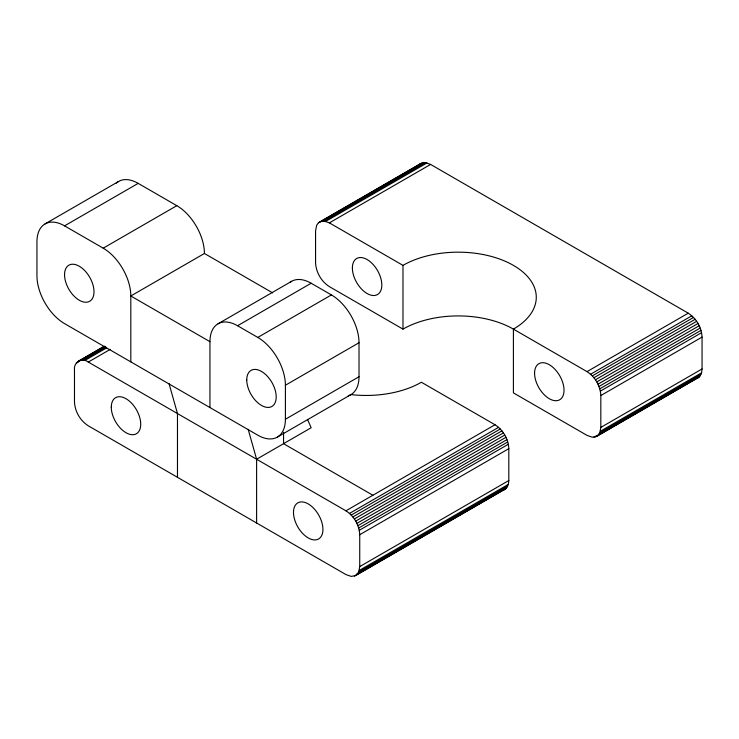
<?xml version="1.0" encoding="UTF-8"?>
<svg xmlns="http://www.w3.org/2000/svg" width="739" height="739" viewBox="0 0 739 739"><rect width="100%" height="100%" fill="white"/><g stroke="black" fill="none" stroke-linecap="round" stroke-linejoin="round"><path stroke-width="1.11" d="M355.699 575.533L358.692 572.097L359.736 566.601L359.736 534.722C359.339 525.18 353.999 515.933 345.935 510.815L88.283 362.064C82.195 357.14 73.263 362.304 74.482 370.027L74.482 401.905C74.879 411.447 80.218 420.694 88.283 425.812L345.935 574.572L351.219 576.402L355.699 575.533L505.956 488.59L508.34 484.387L508.811 480.535L508.811 448.656C508.414 439.114 503.074 429.867 495.01 424.749L421.396 382.248A78.085 45.079 0 0 1 350.369 394.515M596.789 436.343L599.782 432.897L600.825 427.41L600.825 395.531C600.428 385.989 595.089 376.742 587.025 371.625L513.411 329.123A78.085 45.079 0 0 0 402.986 329.123L329.372 286.621C321.308 281.504 315.969 272.257 315.571 262.714L315.571 230.836L316.625 225.349L318.426 222.781L420.833 163.467L425.313 162.598L430.597 164.427L688.249 313.188C696.314 318.306 701.653 327.553 702.05 337.095L702.05 368.973L701.579 372.825L699.196 377.029L596.789 436.343L592.308 437.211L587.025 435.382L513.411 392.88L513.411 329.123A78.085 45.079 0 0 0 513.411 265.375A78.085 45.079 0 0 0 402.986 265.375L329.372 222.873L324.088 221.035L319.618 221.903M419.641 164.344L420.833 163.467M45.033 223.926L118.646 181.424M290.021 282.418A39.038 22.539 60 0 1 311.165 283.24L331.414 294.926A39.038 22.539 60 0 1 359.015 342.739L359.015 376.742L285.402 419.244A39.038 22.539 60 0 1 257.791 435.179L64.552 323.617A39.038 22.539 60 0 1 36.95 275.804L36.95 241.801A39.038 22.539 60 0 1 64.552 225.857L138.175 183.364L176.815 205.673A39.038 22.539 60 0 1 204.426 253.486L272.682 292.893M64.552 225.857L103.201 248.175L176.815 205.673M204.426 253.486L130.812 295.988L130.812 361.87M78.528 361.094L103.368 346.748M77.336 361.971L104.726 346.157M318.426 222.781L422.191 162.876M76.329 363.126L78.316 361.981M81.382 360.216L105.234 346.443M322.472 221.016L423.696 162.58M82.999 360.226L105.862 347.025M324.088 221.035L425.313 162.598M84.708 360.54L106.573 347.921M325.797 221.349L427.022 162.913M88.283 362.064L110.24 349.381M329.372 222.873L430.597 164.427M218.033 323.802L291.646 281.3M209.95 407.558L209.95 341.677A39.038 22.539 60 0 1 237.552 325.742L311.165 283.24M237.552 325.742L257.791 337.427L331.414 294.926M285.402 419.244L285.402 385.241L359.015 342.739M277.319 437.118L350.933 394.617M256.609 523L256.609 459.242L311.165 427.742L307.489 419.382M345.935 510.815L495.01 424.749M587.025 371.625L688.249 313.188M349.51 513.42L498.576 427.354M590.6 374.23L691.824 315.793M351.219 515.083L500.294 429.017M592.308 375.883L693.533 317.447M352.836 516.94L501.91 430.874M593.925 377.74L695.15 319.303M354.341 518.963L503.407 432.897M595.431 379.772L696.646 321.326M355.699 521.115L504.765 435.059M596.789 381.924L698.004 323.488M356.891 523.378L505.956 437.312M597.98 384.178L699.196 325.742M357.888 525.688L506.963 439.622M598.978 386.497L700.202 328.051M358.692 528.015L507.758 441.95M599.782 388.825L700.997 330.388M359.265 530.325L508.34 444.259M600.354 391.134L701.579 332.698M359.736 534.722L508.811 448.656M600.825 395.531L702.05 337.095M359.736 566.601L508.811 480.535M600.825 427.41L702.05 368.973M359.265 570.453L508.34 484.387M600.354 431.262L701.579 372.825M358.692 572.097L507.758 486.031M599.782 432.897L700.997 374.461M356.817 574.12L506.963 487.435M593.925 437.229L596.909 435.511M598.978 434.31L700.202 375.874M354.341 576.124L505.956 488.59M595.431 436.934L699.196 377.029M696.646 378.497L698.004 377.906M503.407 490.059L504.765 489.467M209.95 341.677L130.812 295.988A39.038 22.539 60 0 0 103.201 248.175M372.89 495.259L283.564 443.686L283.564 432.287M248.175 429.313L256.609 459.242M169.037 383.624L177.471 413.554L177.471 477.311M402.986 265.375L402.986 329.123M116.272 183.189A39.038 22.539 60 0 1 138.175 183.364M257.791 337.427A39.038 22.539 60 0 1 285.402 385.241M359.015 376.742A39.038 22.539 60 0 1 348.217 395.799M246.752 379.929A20.821 12.018 60 0 0 268.839 407.401A20.821 12.018 60 0 0 268.839 377.952A20.821 12.018 60 0 0 246.752 379.929M64.552 274.742A20.821 12.018 60 0 0 86.639 302.214A20.821 12.018 60 0 0 86.639 272.765A20.821 12.018 60 0 0 64.552 274.742M111.284 407.217A20.821 12.018 60 0 0 133.371 434.689A20.821 12.018 60 0 0 133.371 405.249A20.821 12.018 60 0 0 111.284 407.217M293.485 512.413A20.821 12.018 60 0 0 315.571 539.886A20.821 12.018 60 0 0 315.571 510.437A20.821 12.018 60 0 0 293.485 512.413M534.574 373.223A20.821 12.018 60 0 0 556.661 400.695A20.821 12.018 60 0 0 556.661 371.246A20.821 12.018 60 0 0 534.574 373.223M352.374 268.026A20.821 12.018 60 0 0 374.461 295.498A20.821 12.018 60 0 0 374.461 266.058A20.821 12.018 60 0 0 352.374 268.026"/></g></svg>
